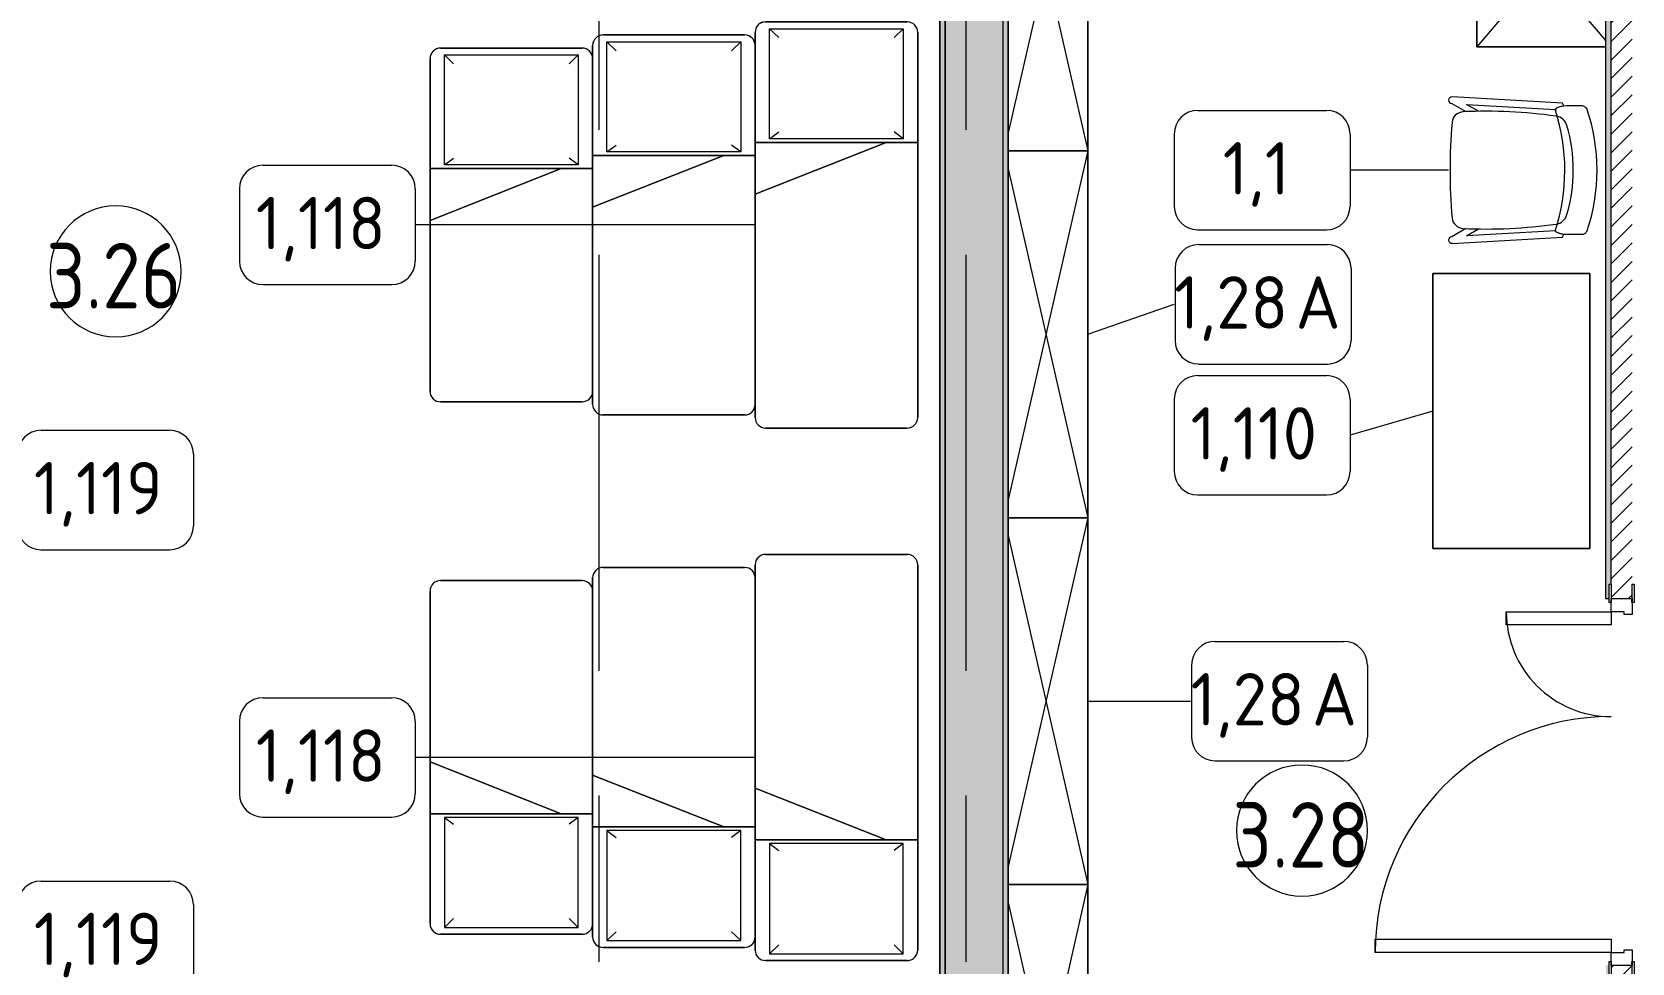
# Model space of a CAD drawing. Header units: millimetres. Extents: x 957 to 67880, y -2706 to 27400.
# Drawn here: x 46117 to 52220, y 3764 to 7317 of the extents above; entities that cross this region are included whole.
import ezdxf

# ---------------------------------------------------------------- set-up
doc = ezdxf.new("R2010")
doc.units = ezdxf.units.MM
doc.linetypes.add('Осевая', pattern=[3175, 635, -476.25, 1587.5, -476.25])
for name, color, linetype, lineweight in [('A-AREA-IDEN', 7, 'Continuous', 9), ('A-WALL', 7, 'Continuous', 9), ('I-FURN-IDEN', 7, 'Continuous', 9), ('I-WALL', 7, 'Continuous', 9), ('Оси-2', 7, 'Осевая', 9)]:
    doc.layers.add(name, color=color, linetype=linetype, lineweight=lineweight)
for name, color, linetype, lineweight, true_color in [('A-DOOR-1', 7, 'Continuous', 9, 0xc0c0c0), ('A-DOOR-FRAM-1', 7, 'Continuous', 9, 0xc0c0c0), ('A-WALL-1', 9, 'Continuous', 9, 0x808080), ('A-WALL-FNSH-1', 9, 'Continuous', 9, 0x808080), ('I-FURN-1', 9, 'Continuous', 9, 0x808080)]:
    doc.layers.add(name, color=color, linetype=linetype, lineweight=lineweight, true_color=true_color)
doc.styles.add('GOST Common_3', font='GOST_Common.ttf', dxfattribs={"width": 0.9, "height": 250})
doc.styles.add('GOST Common_4', font='GOST_Common.ttf', dxfattribs={"height": 200})
pattern_1 = [(0, (-57529.542, 0), (121.92, 30.48), [10.058, -81.382, 10.058, -81.382, -487.68]), (0, (-57529.542, 0), (121.92, 30.48), [-182.88, 10.058, -172.822, 10.058, -81.382, -213.36]), (0, (-57529.542, 0), (121.92, 30.48), [-457.2, 10.058, -50.902, 10.058, -142.342]), (120, (-57483.822, 15.24), (-87.356454, 90.345817), [10.058, -81.382, 10.058, -81.382, -487.68]), (120, (-57483.822, 15.24), (-87.356454, 90.345817), [-182.88, 10.058, -172.822, 10.058, -81.382, -213.36]), (120, (-57483.822, 15.24), (-87.356454, 90.345817), [-457.2, 10.058, -50.902, 10.058, -142.342]), (240, (-57468.582, 76.2), (-34.563546, -120.825817), [10.058, -81.382, 10.058, -81.382, -487.68]), (240, (-57468.582, 76.2), (-34.563546, -120.825817), [-182.88, 10.058, -172.822, 10.058, -81.382, -213.36]), (240, (-57468.582, 76.2), (-34.563546, -120.825817), [-457.2, 10.058, -50.902, 10.058, -142.342])]

# ---------------------------------------------------------------- blocks, each defined once
blk = doc.blocks.new('Шкаф параметрический - 1_28А-V73-План расстановки мебели и оборудования 3 этажа в осях 23-33')
at = {"layer": 'I-FURN-1'}
for p, q in [((0, 320), (1331.6, 15.6)), ((1400, 320), (0, 320)), ((0, 320), (0, 15.6)), ((0, 15.6), (0, 320)), ((0, 320), (1400, 320)), ((68.4, 15.6), (1400, 320)), ((1400, 15.6), (1400, 320)), ((1400, 320), (1400, 15.6))]:
    blk.add_line(p, q, dxfattribs=at)
blk = doc.blocks.new('Шкаф параметрический - 1_275-25590729-План расстановки мебели и оборудования 3 этажа в осях 23-33')
at = {"layer": 'I-FURN-1'}
for p, q in [((0, -512), (577.3, -19.4)), ((0, -19.4), (0, -55.3)), ((0, -55.3), (0, -19.4)), ((0, -55.3), (0, -455.3)), ((0, -455.3), (0, -55.3)), ((22.7, -19.4), (600, -512)), ((600, -512), (600, -19.4)), ((600, -19.4), (600, -512)), ((0, -455.3), (0, -512)), ((0, -512), (0, -455.3)), ((0, -512), (600, -512)), ((600, -512), (0, -512))]:
    blk.add_line(p, q, dxfattribs=at)
blk = doc.blocks.new('Chair_1 noor 78578 - 1_1-25531733-План расстановки мебели и оборудования 3 этажа в осях 23-33')
at = {"layer": 'I-FURN-1'}
for p, q in [((-130.5, 405.7), (-130.5, 344.8)), ((359.1, 344.8), (359.1, 405.7)), ((-141.2, 329.7), (-165.1, -92)), ((393.7, -92), (369.8, 329.7)), ((-136.5, -37.1), (-117.3, 302)), ((345.9, 302), (365.1, -37.1)), ((-110.2, 8.6), (-136.5, -37.1)), ((365.1, -37.1), (338.8, 8.6)), ((-139.7, -93.5), (-108.8, -39.9)), ((337.4, -39.9), (368.3, -93.5))]:
    blk.add_line(p, q, dxfattribs=at)
for centre, radius, start, end in [((114.3, -271.9), 732.8, 71.31737, 108.68328), ((114.3, -239.2), 609.6, 73.82647, 106.17353), ((114.3, -279.3), 660.4, 111.69998, 112.75632), ((-37.4, 344.8), 93.1, 180, 204.98637), ((-37.4, 344.8), 93.1, 186.47848, 204.98637), ((-116, 308.2), 6.35, 204.98637, 258.40915), ((-116, 308.2), 6.35, 204.98637, 287.82764), ((114.3, -408), 746, 71.94453, 107.82764), ((-41.4, 297.5), 50.8, 106.17353, 171.9659), ((270, 297.5), 50.8, 8.0341, 73.82647), ((344.6, 308.2), 6.35, 281.59085, 335.01363), ((266, 344.8), 93.1, 334.47697, 360), ((266, 344.8), 93.1, 335.01363, 353.52152), ((114.3, -279.3), 660.4, 67.24368, 68.30002), ((1798.9, 37.7), 1909.3, 171.9659, 182.62606), ((-1570.3, 37.7), 1909.3, 357.37394, 8.0341), ((344.3, 307.4), 6.35, 281.41858, 334.47697), ((1798.9, 37.7), 1909.3, 180.87613, 182.33066), ((-1570.3, 37.7), 1909.3, 357.66934, 359.12387), ((-64, -47.7), 44.5, 182.62606, 265.09121), ((292.6, -47.7), 44.4, 275.93956, 357.37394), ((-152.4, -92.7), 12.7, 176.75, 356.75), ((114.8, 2033.8), 2133.6, 265.09121, 274.90442), ((381, -92.7), 12.7, 183.25, 3.25)]:
    blk.add_arc(centre, radius, start, end, dxfattribs=at)
for points in [[(-120.4, 422.3), (-122, 420.8), (-124.7, 417.8), (-127.8, 413.5), (-129.8, 409.4), (-130.4, 406.9), (-130.5, 405.7)], [(359.1, 405.7), (359, 406.9), (358.4, 409.4), (356.4, 413.5), (353.3, 417.8), (350.6, 420.8), (349, 422.3)]]:
    blk.add_open_spline(points, degree=3, dxfattribs=at)
blk = doc.blocks.new('Bed - Small Sizes - 1_118-V108-План расстановки мебели и оборудования 3 этажа в осях 23-33')
at = {"layer": 'I-FURN-1'}
for p, q in [((247.3, 0), (-292.7, 0)), ((-292.7, 0), (247.3, 0)), ((247.3, 0), (-292.7, 0)), ((-292.7, 0), (247.3, 0)), ((-332.7, -40), (-332.7, -460)), ((-332.7, -460), (-332.7, -40)), ((-332.7, -40), (-332.7, -460)), ((-332.7, -460), (-332.7, -40)), ((-277.5, -26.2), (-242.7, -60)), ((232.5, -26.2), (-277.5, -26.2)), ((-277.5, -26.2), (-277.5, -446.2)), ((232.5, -26.2), (-277.5, -26.2)), ((-277.5, -26.2), (-277.5, -446.2)), ((232.5, -26.2), (197.3, -60)), ((232.5, -446.2), (232.5, -26.2)), ((232.5, -446.2), (232.5, -26.2)), ((287.3, -460), (287.3, -40)), ((287.3, -40), (287.3, -90)), ((287.3, -90), (287.3, -40)), ((287.3, -40), (287.3, -90)), ((287.3, -90), (287.3, -460)), ((287.3, -510), (287.3, -90)), ((287.3, -90), (287.3, -510)), ((-277.5, -446.2), (-242.7, -420)), ((232.5, -446.2), (197.3, -420)), ((-332.7, -460), (-212.7, -460)), ((-212.7, -460), (-332.7, -460)), ((-332.7, -460), (-332.7, -1510)), ((-332.7, -1510), (-332.7, -460)), ((-332.7, -460), (-212.7, -460)), ((-277.5, -446.2), (232.5, -446.2)), ((-277.5, -446.2), (232.5, -446.2)), ((-212.7, -460), (287.3, -460)), ((287.3, -460), (-212.7, -460)), ((287.3, -460), (-212.7, -460)), ((-212.7, -460), (287.3, -657.7)), ((287.3, -657.7), (-212.7, -460)), ((-212.7, -460), (287.3, -460)), ((-212.7, -460), (287.3, -657.7)), ((-212.7, -460), (287.3, -460)), ((287.3, -657.7), (287.3, -460)), ((287.3, -460), (287.3, -510)), ((287.3, -510), (287.3, -657.7)), ((287.3, -657.7), (287.3, -510)), ((287.3, -510), (287.3, -657.7)), ((287.3, -1510), (287.3, -657.7)), ((287.3, -657.7), (287.3, -1460)), ((287.3, -1460), (287.3, -1510)), ((-292.7, -1550), (247.3, -1550)), ((247.3, -1550), (-292.7, -1550))]:
    blk.add_line(p, q, dxfattribs=at)
for centre, start, end in [((-292.7, -40), 90, 180), ((-292.7, -40), 90, 180), ((247.3, -40), 360, 90), ((247.3, -40), 0, 90), ((-292.7, -40), 90, 180), ((-292.7, -40), 165, 180), ((-292.7, -40), 150, 165), ((-292.7, -40), 120, 150), ((-292.7, -40), 90, 120), ((247.3, -40), 0, 90), ((247.3, -40), 0, 90), ((-292.7, -1510), 180, 270), ((-292.7, -1510), 180, 270), ((247.3, -1510), 270, 360), ((247.3, -1510), 270, 0)]:
    blk.add_arc(centre, 40, start, end, dxfattribs=at)
blk = doc.blocks.new('Bed - Small Sizes - Single 5-V109-План расстановки мебели и оборудования 3 этажа в осях 23-33')
at = {"layer": 'I-FURN-1'}
for p, q in [((247.3, 0), (-292.7, 0)), ((-292.7, 0), (247.3, 0)), ((247.3, 0), (-292.7, 0)), ((-292.7, 0), (247.3, 0)), ((-332.7, -40), (-332.7, -410)), ((-332.7, -460), (-332.7, -40)), ((-332.7, -40), (-332.7, -460)), ((-332.7, -460), (-332.7, -40)), ((-277.5, -26.2), (-242.7, -60)), ((232.5, -26.2), (-277.5, -26.2)), ((-277.5, -26.2), (-277.5, -446.2)), ((232.5, -26.2), (-277.5, -26.2)), ((-277.5, -26.2), (-277.5, -446.2)), ((232.5, -26.2), (197.3, -60)), ((232.5, -446.2), (232.5, -26.2)), ((232.5, -446.2), (232.5, -26.2)), ((287.3, -460), (287.3, -40)), ((287.3, -40), (287.3, -90)), ((287.3, -90), (287.3, -40)), ((287.3, -40), (287.3, -90)), ((287.3, -90), (287.3, -460)), ((287.3, -510), (287.3, -90)), ((287.3, -90), (287.3, -510)), ((-332.7, -410), (-332.7, -460)), ((-277.5, -446.2), (-242.7, -420)), ((232.5, -446.2), (197.3, -420)), ((-332.7, -460), (-212.7, -460)), ((-212.7, -460), (-332.7, -460)), ((-332.7, -460), (-332.7, -607.7)), ((-332.7, -607.7), (-332.7, -460)), ((-332.7, -460), (-212.7, -460)), ((-277.5, -446.2), (232.5, -446.2)), ((-277.5, -446.2), (232.5, -446.2)), ((-212.7, -460), (287.3, -460)), ((287.3, -460), (-212.7, -460)), ((287.3, -460), (-212.7, -460)), ((-212.7, -460), (287.3, -657.7)), ((287.3, -657.7), (-212.7, -460)), ((-212.7, -460), (287.3, -460)), ((-212.7, -460), (287.3, -657.7)), ((-212.7, -460), (287.3, -460)), ((287.3, -657.7), (287.3, -460)), ((287.3, -460), (287.3, -510)), ((287.3, -510), (287.3, -657.7)), ((287.3, -657.7), (287.3, -510)), ((287.3, -510), (287.3, -657.7)), ((-332.7, -607.7), (-332.7, -1410)), ((-332.7, -1410), (-332.7, -607.7)), ((287.3, -1410), (287.3, -657.7)), ((287.3, -657.7), (287.3, -1360)), ((287.3, -1360), (287.3, -1410)), ((-292.7, -1450), (247.3, -1450)), ((247.3, -1450), (-292.7, -1450))]:
    blk.add_line(p, q, dxfattribs=at)
for centre, start, end in [((-292.7, -40), 90, 180), ((-292.7, -40), 90, 180), ((247.3, -40), 360, 90), ((247.3, -40), 0, 90), ((-292.7, -40), 90, 180), ((-292.7, -40), 90, 180), ((247.3, -40), 0, 90), ((247.3, -40), 0, 90), ((-292.7, -1410), 180, 270), ((-292.7, -1410), 180, 270), ((247.3, -1410), 270, 0), ((247.3, -1410), 270, 0)]:
    blk.add_arc(centre, 40, start, end, dxfattribs=at)
blk = doc.blocks.new('Bed - Small Sizes - Single 6-V65-План расстановки мебели и оборудования 3 этажа в осях 23-33')
at = {"layer": 'I-FURN-1'}
for p, q in [((247.3, 0), (-292.7, 0)), ((-292.7, 0), (247.3, 0)), ((247.3, 0), (-292.7, 0)), ((-292.7, 0), (247.3, 0)), ((-332.7, -40), (-332.7, -410)), ((-332.7, -460), (-332.7, -40)), ((-332.7, -40), (-332.7, -460)), ((-332.7, -460), (-332.7, -40)), ((-277.5, -26.2), (-242.7, -60)), ((232.5, -26.2), (-277.5, -26.2)), ((-277.5, -26.2), (-277.5, -446.2)), ((232.5, -26.2), (-277.5, -26.2)), ((-277.5, -26.2), (-277.5, -446.2)), ((232.5, -26.2), (197.3, -60)), ((232.5, -446.2), (232.5, -26.2)), ((232.5, -446.2), (232.5, -26.2)), ((287.3, -460), (287.3, -40)), ((287.3, -40), (287.3, -460)), ((287.3, -657.7), (287.3, -40)), ((287.3, -40), (287.3, -657.7)), ((-332.7, -410), (-332.7, -460)), ((-277.5, -446.2), (-242.7, -420)), ((232.5, -446.2), (197.3, -420)), ((-332.7, -460), (-212.7, -460)), ((-212.7, -460), (-332.7, -460)), ((-332.7, -460), (-332.7, -607.7)), ((-332.7, -607.7), (-332.7, -460)), ((-332.7, -460), (-212.7, -460)), ((-277.5, -446.2), (232.5, -446.2)), ((-277.5, -446.2), (232.5, -446.2)), ((-212.7, -460), (287.3, -460)), ((287.3, -460), (-212.7, -460)), ((287.3, -460), (-212.7, -460)), ((-212.7, -460), (287.3, -657.7)), ((287.3, -657.7), (-212.7, -460)), ((-212.7, -460), (287.3, -460)), ((-212.7, -460), (287.3, -657.7)), ((-212.7, -460), (287.3, -460)), ((287.3, -657.7), (287.3, -460)), ((287.3, -460), (287.3, -657.7)), ((-332.7, -607.7), (-332.7, -1310)), ((-332.7, -1310), (-332.7, -607.7)), ((287.3, -1310), (287.3, -657.7)), ((287.3, -657.7), (287.3, -1310)), ((-292.7, -1350), (247.3, -1350)), ((247.3, -1350), (-292.7, -1350))]:
    blk.add_line(p, q, dxfattribs=at)
for centre, start, end in [((-292.7, -40), 90, 180), ((-292.7, -40), 90, 180), ((247.3, -40), 360, 90), ((247.3, -40), 0, 90), ((-292.7, -40), 90, 180), ((-292.7, -40), 90, 180), ((247.3, -40), 0, 90), ((247.3, -40), 0, 90), ((-292.7, -1310), 180, 270), ((-292.7, -1310), 180, 270), ((247.3, -1310), 270, 0), ((247.3, -1310), 270, 0)]:
    blk.add_arc(centre, 40, start, end, dxfattribs=at)
blk = doc.blocks.new('Bed - Small Sizes - 1_118-V110-План расстановки мебели и оборудования 3 этажа в осях 23-33')
at = {"layer": 'I-FURN-1'}
for p, q in [((247.3, 1550), (-292.7, 1550)), ((-292.7, 1550), (247.3, 1550)), ((-332.7, 1510), (-332.7, 460)), ((-332.7, 460), (-332.7, 1510)), ((287.3, 657.7), (287.3, 1510)), ((287.3, 1510), (287.3, 1460)), ((287.3, 1460), (287.3, 657.7)), ((287.3, 657.7), (-212.7, 460)), ((-212.7, 460), (287.3, 657.7)), ((-212.7, 460), (287.3, 657.7)), ((287.3, 460), (287.3, 657.7)), ((287.3, 657.7), (287.3, 510)), ((287.3, 510), (287.3, 657.7)), ((287.3, 657.7), (287.3, 510)), ((287.3, 510), (287.3, 460)), ((287.3, 90), (287.3, 510)), ((287.3, 510), (287.3, 90)), ((-212.7, 460), (-332.7, 460)), ((-332.7, 460), (-332.7, 40)), ((-332.7, 40), (-332.7, 460)), ((-332.7, 460), (-212.7, 460)), ((-332.7, 460), (-332.7, 40)), ((-332.7, 40), (-332.7, 460)), ((-332.7, 460), (-212.7, 460)), ((-277.5, 446.2), (-242.7, 420)), ((-277.5, 26.2), (-277.5, 446.2)), ((-277.5, 446.2), (232.5, 446.2)), ((-277.5, 446.2), (232.5, 446.2)), ((-277.5, 26.2), (-277.5, 446.2)), ((287.3, 460), (-212.7, 460)), ((-212.7, 460), (287.3, 460)), ((-212.7, 460), (287.3, 460)), ((287.3, 460), (-212.7, 460)), ((-212.7, 460), (287.3, 460)), ((232.5, 446.2), (197.3, 420)), ((232.5, 446.2), (232.5, 26.2)), ((232.5, 446.2), (232.5, 26.2)), ((287.3, 40), (287.3, 460)), ((287.3, 460), (287.3, 90)), ((287.3, 90), (287.3, 40)), ((287.3, 40), (287.3, 90)), ((287.3, 90), (287.3, 40)), ((-292.7, 0), (247.3, 0)), ((247.3, 0), (-292.7, 0)), ((-277.5, 26.2), (-242.7, 60)), ((232.5, 26.2), (-277.5, 26.2)), ((232.5, 26.2), (-277.5, 26.2)), ((232.5, 26.2), (197.3, 60)), ((-292.7, 0), (247.3, 0)), ((247.3, 0), (-292.7, 0))]:
    blk.add_line(p, q, dxfattribs=at)
for centre, start, end in [((-292.7, 1510), 90, 180), ((-292.7, 1510), 90, 180), ((247.3, 1510), 360, 90), ((247.3, 1510), 0, 90), ((-292.7, 40), 180, 270), ((-292.7, 40), 180, 270), ((-292.7, 40), 180, 270), ((-292.7, 40), 180, 270), ((247.3, 40), 270, 360), ((247.3, 40), 270, 0), ((247.3, 40), 270, 360), ((247.3, 40), 270, 360)]:
    blk.add_arc(centre, 40, start, end, dxfattribs=at)
blk = doc.blocks.new('Bed - Small Sizes - Single 5-V111-План расстановки мебели и оборудования 3 этажа в осях 23-33')
at = {"layer": 'I-FURN-1'}
for p, q in [((-332.7, 1410), (-332.7, 607.7)), ((-332.7, 607.7), (-332.7, 1410)), ((247.3, 1450), (-292.7, 1450)), ((-292.7, 1450), (247.3, 1450)), ((287.3, 657.7), (287.3, 1410)), ((287.3, 1410), (287.3, 1360)), ((287.3, 1360), (287.3, 657.7)), ((287.3, 657.7), (-212.7, 460)), ((-212.7, 460), (287.3, 657.7)), ((-212.7, 460), (287.3, 657.7)), ((287.3, 460), (287.3, 657.7)), ((287.3, 657.7), (287.3, 510)), ((287.3, 510), (287.3, 657.7)), ((287.3, 657.7), (287.3, 510)), ((-332.7, 607.7), (-332.7, 460)), ((-332.7, 460), (-332.7, 607.7)), ((287.3, 510), (287.3, 460)), ((287.3, 90), (287.3, 510)), ((287.3, 510), (287.3, 90)), ((-212.7, 460), (-332.7, 460)), ((-332.7, 460), (-332.7, 410)), ((-332.7, 40), (-332.7, 460)), ((-332.7, 460), (-212.7, 460)), ((-332.7, 460), (-332.7, 40)), ((-332.7, 40), (-332.7, 460)), ((-332.7, 460), (-212.7, 460)), ((-277.5, 446.2), (-242.7, 420)), ((-277.5, 26.2), (-277.5, 446.2)), ((-277.5, 446.2), (232.5, 446.2)), ((-277.5, 446.2), (232.5, 446.2)), ((-277.5, 26.2), (-277.5, 446.2)), ((287.3, 460), (-212.7, 460)), ((-212.7, 460), (287.3, 460)), ((-212.7, 460), (287.3, 460)), ((287.3, 460), (-212.7, 460)), ((-212.7, 460), (287.3, 460)), ((232.5, 446.2), (197.3, 420)), ((232.5, 446.2), (232.5, 26.2)), ((232.5, 446.2), (232.5, 26.2)), ((287.3, 40), (287.3, 460)), ((287.3, 460), (287.3, 90)), ((-332.7, 410), (-332.7, 40)), ((287.3, 90), (287.3, 40)), ((287.3, 40), (287.3, 90)), ((287.3, 90), (287.3, 40)), ((-292.7, 0), (247.3, 0)), ((247.3, 0), (-292.7, 0)), ((-277.5, 26.2), (-242.7, 60)), ((232.5, 26.2), (-277.5, 26.2)), ((232.5, 26.2), (-277.5, 26.2)), ((232.5, 26.2), (197.3, 60)), ((-292.7, 0), (247.3, 0)), ((247.3, 0), (-292.7, 0))]:
    blk.add_line(p, q, dxfattribs=at)
for centre, start, end in [((-292.7, 1410), 90, 180), ((-292.7, 1410), 90, 180), ((247.3, 1410), 360, 90), ((247.3, 1410), 0, 90), ((-292.7, 40), 180, 270), ((-292.7, 40), 180, 270), ((-292.7, 40), 180, 270), ((-292.7, 40), 180, 270), ((247.3, 40), 270, 360), ((247.3, 40), 270, 0), ((247.3, 40), 270, 360), ((247.3, 40), 270, 360)]:
    blk.add_arc(centre, 40, start, end, dxfattribs=at)
blk = doc.blocks.new('Bed - Small Sizes - Single 6-V112-План расстановки мебели и оборудования 3 этажа в осях 23-33')
at = {"layer": 'I-FURN-1'}
for p, q in [((247.3, 1350), (-292.7, 1350)), ((-292.7, 1350), (247.3, 1350)), ((-332.7, 1310), (-332.7, 607.7)), ((-332.7, 607.7), (-332.7, 1310)), ((287.3, 657.7), (287.3, 1310)), ((287.3, 1310), (287.3, 657.7)), ((287.3, 657.7), (-212.7, 460)), ((-212.7, 460), (287.3, 657.7)), ((-212.7, 460), (287.3, 657.7)), ((287.3, 460), (287.3, 657.7)), ((287.3, 657.7), (287.3, 460)), ((287.3, 40), (287.3, 657.7)), ((287.3, 657.7), (287.3, 40)), ((-332.7, 607.7), (-332.7, 460)), ((-332.7, 460), (-332.7, 607.7)), ((-212.7, 460), (-332.7, 460)), ((-332.7, 460), (-332.7, 410)), ((-332.7, 40), (-332.7, 460)), ((-332.7, 460), (-212.7, 460)), ((-332.7, 460), (-332.7, 40)), ((-332.7, 40), (-332.7, 460)), ((-332.7, 460), (-212.7, 460)), ((-277.5, 446.2), (-242.7, 420)), ((-277.5, 26.2), (-277.5, 446.2)), ((-277.5, 446.2), (232.5, 446.2)), ((-277.5, 446.2), (232.5, 446.2)), ((-277.5, 26.2), (-277.5, 446.2)), ((287.3, 460), (-212.7, 460)), ((-212.7, 460), (287.3, 460)), ((-212.7, 460), (287.3, 460)), ((287.3, 460), (-212.7, 460)), ((-212.7, 460), (287.3, 460)), ((232.5, 446.2), (197.3, 420)), ((232.5, 446.2), (232.5, 26.2)), ((232.5, 446.2), (232.5, 26.2)), ((287.3, 40), (287.3, 460)), ((287.3, 460), (287.3, 40)), ((-332.7, 410), (-332.7, 40)), ((-292.7, 0), (247.3, 0)), ((247.3, 0), (-292.7, 0)), ((-277.5, 26.2), (-242.7, 60)), ((232.5, 26.2), (-277.5, 26.2)), ((232.5, 26.2), (-277.5, 26.2)), ((232.5, 26.2), (197.3, 60)), ((-292.7, 0), (247.3, 0)), ((247.3, 0), (-292.7, 0))]:
    blk.add_line(p, q, dxfattribs=at)
for centre, start, end in [((-292.7, 1310), 90, 180), ((-292.7, 1310), 90, 180), ((247.3, 1310), 360, 90), ((247.3, 1310), 360, 90), ((-292.7, 40), 180, 270), ((-292.7, 40), 180, 270), ((-292.7, 40), 180, 270), ((-292.7, 40), 180, 270), ((247.3, 40), 270, 360), ((247.3, 40), 270, 0), ((247.3, 40), 270, 360), ((247.3, 40), 270, 360)]:
    blk.add_arc(centre, 40, start, end, dxfattribs=at)
blk = doc.blocks.new('110_Дверь_СКБ_2Ст - Д-5_п_ Из игровой в коридор-32351726-План расстановки мебели и оборудования 3 этажа в осях 23-33')
at = {"layer": 'A-DOOR-1'}
for p, q in [((-637.5, -40), (-587.5, -40)), ((-637.5, -440), (-637.5, -40)), ((-587.5, -40), (-587.5, -440)), ((612.5, -40), (662.5, -40)), ((612.5, -940), (612.5, -40)), ((662.5, -40), (662.5, -940)), ((-587.5, -440), (-637.5, -440)), ((662.5, -940), (612.5, -940))]:
    blk.add_line(p, q, dxfattribs=at)
for centre, radius, start, end in [((-637.5, -40), 400, 270, 0), ((662.5, -40), 900, 180, 270)]:
    blk.add_arc(centre, radius, start, end, dxfattribs=at)
at = {"layer": 'A-DOOR-FRAM-1'}
for p, q in [((-742.5, 48), (-672.5, 48)), ((-742.5, 40), (-742.5, 48)), ((-672.5, 40), (-742.5, 40)), ((-687.5, 40), (-627.5, 40)), ((-687.5, -40), (-687.5, 40)), ((-687.5, 40), (-672.5, 40)), ((-687.5, 39), (-687.5, 40)), ((-672.5, 39), (-687.5, 39)), ((-672.5, 48), (-672.5, 40)), ((-672.5, 40), (-672.5, 39)), ((-637.5, 10), (-637.5, -40)), ((-627.5, 10), (-637.5, 10)), ((-627.5, 40), (-627.5, 10)), ((652.5, 40), (712.5, 40)), ((652.5, 10), (652.5, 40)), ((662.5, 10), (652.5, 10)), ((662.5, -40), (662.5, 10)), ((697.5, 40), (697.5, 48)), ((697.5, 48), (767.5, 48)), ((697.5, 39), (697.5, 40)), ((697.5, 40), (712.5, 40)), ((767.5, 40), (697.5, 40)), ((712.5, 39), (697.5, 39)), ((712.5, 40), (712.5, -40)), ((712.5, 40), (712.5, 39)), ((767.5, 48), (767.5, 40)), ((-742.5, -40), (-672.5, -40)), ((-742.5, -48), (-742.5, -40)), ((-672.5, -48), (-742.5, -48)), ((-637.5, -40), (-687.5, -40)), ((-672.5, -40), (-672.5, -48)), ((712.5, -40), (662.5, -40)), ((697.5, -48), (697.5, -40)), ((697.5, -40), (767.5, -40)), ((767.5, -48), (697.5, -48)), ((767.5, -40), (767.5, -48))]:
    blk.add_line(p, q, dxfattribs=at)
blk = doc.blocks.new('Марка_Помещения - Номер-25198446-План расстановки мебели и оборудования 3 этажа в осях 23-33')
at = {"layer": 'A-AREA-IDEN'}
for start, end in [(360, 180), (180, 360)]:
    blk.add_arc((0, 0), 2.5, start, end, dxfattribs=at)
blk = doc.blocks.new('Марка_Мебель - В прямоуг_Balcon_Марка-25523697-План расстановки мебели и оборудования 3 этажа в осях 23-33')
at = {"layer": 'I-FURN-IDEN'}
for p, q in [((-2.455, 2.278), (2.455, 2.278)), ((-3.355, 1.378), (-3.355, -1.384)), ((3.355, 1.378), (3.355, -1.378)), ((-2.461, -2.278), (2.455, -2.278))]:
    blk.add_line(p, q, dxfattribs=at)
for centre, radius, start, end in [((-2.455, 1.378), 0.9, 90, 180), ((2.455, 1.378), 0.9, 0, 90), ((-2.461, -1.384), 0.893, 180, 270), ((2.455, -1.378), 0.9, 270, 0)]:
    blk.add_arc(centre, radius, start, end, dxfattribs=at)

msp = doc.modelspace()

# ---------------------------------------------------------------- hatches: boundary and pattern name
at = {"layer": 'I-WALL'}
h = msp.add_hatch(dxfattribs=at)
h.set_pattern_fill('FP_4', color=256, style=0, pattern_type=2)
h.set_pattern_definition([(45, (-57529.54, 0), (-57.024626, 57.024626), []), (45, (-57472.52, 0), (-57.024626, 57.024626), [100.806, -20.161, 3.353, -16.808])])
h.paths.add_polyline_path([(49820.4, 2380), (49820.5, 2380), (49820.5, 10600), (49600.5, 10600), (49600.5, 2380), (49800.5, 2380)])
h = msp.add_hatch(dxfattribs=at)
h.set_pattern_fill('FP_35', color=256, style=0, pattern_type=2)
h.set_pattern_definition(pattern_1)
h.paths.add_polyline_path([(49600.5, 150), (49600.5, 10380), (49580.5, 10380), (49580.5, 150), (49586.8, 150)])
h = msp.add_hatch(dxfattribs=at)
h.set_pattern_fill('FP_35', color=256, style=0, pattern_type=2)
h.set_pattern_definition(pattern_1)
h.paths.add_polyline_path([(49840.5, 2400), (49840.5, 10380), (49820.5, 10380), (49820.5, 2400), (49824.8, 2400)])
h = msp.add_hatch(dxfattribs=at)
h.set_pattern_fill('FP_35', color=256, style=0, pattern_type=2)
h.set_pattern_definition(pattern_1)
h.paths.add_polyline_path([(52120.5, 100), (52140.5, 100), (52140.2, 3700), (52132.5, 3700), (52132.5, 3755), (52120.5, 3755), (52120.5, 125)])
h.paths.add_polyline_path([(52132.5, 5155), (52132.5, 5210), (52140.5, 5210), (52140.5, 10380), (52120.5, 10379), (52120.5, 5155)])
h = msp.add_hatch(dxfattribs=at)
h.set_pattern_fill('FP_5', color=256, style=0, pattern_type=2)
h.set_pattern_definition([(45, (-57529.54, 0), (-35.35534, 35.35534), [])])
h.paths.add_polyline_path([(52220.5, 100), (52219.5, 3755), (52140.5, 3755), (52140.5, 100)])
h.paths.add_polyline_path([(52220.5, 5155), (52220.5, 10400), (52140.5, 10400), (52140.5, 5155), (52219.5, 5155)])

# ---------------------------------------------------------------- linework, layer by layer
at = {"layer": 'A-WALL'}
for p, q in [((49600.5, 10600), (49600.5, 2380)), ((49820.5, 10600), (49820.5, 2380)), ((49600.5, 150), (49600.5, 10380)), ((49840.5, 2380), (49840.5, 10380)), ((52120.5, 5155), (52120.5, 10380)), ((52140.5, 5210), (52140.5, 10400))]:
    msp.add_line(p, q, dxfattribs=at)
at = {"layer": 'A-WALL-1'}
msp.add_line((52120.5, 5155), (52132.5, 5155), dxfattribs=at)
at = {"layer": 'A-WALL-FNSH-1'}
for p, q in [((49579.5, 10379), (49579.5, 100)), ((49580.5, 100), (49580.5, 10380)), ((49841.5, 171), (49841.5, 10379)), ((52119.5, 10379), (52119.5, 5155)), ((52119.5, 5155), (52120.5, 5155))]:
    msp.add_line(p, q, dxfattribs=at)
at = {"layer": 'I-FURN-1'}
for p, q in [((52059.9, 6395.8), (51459.9, 6395.8)), ((51459.9, 6395.8), (51459.9, 5345.8)), ((51459.9, 5345.8), (51459.9, 6395.8)), ((51459.9, 6395.8), (52059.9, 6395.8)), ((52059.9, 5345.8), (52059.9, 6395.8)), ((52059.9, 6395.8), (52059.9, 5345.8)), ((51459.9, 5345.8), (52059.9, 5345.8)), ((52059.9, 5345.8), (51459.9, 5345.8))]:
    msp.add_line(p, q, dxfattribs=at)
at = {"layer": 'I-FURN-IDEN'}
for p, q in [((51520.5, 6790.2), (51144.8, 6790.2)), ((48875.5, 6581), (47579.3, 6581)), ((50144.8, 6163.8), (50473.9, 6278.1)), ((51459.9, 5870.8), (51144.8, 5778.4)), ((50144.8, 4763.8), (50536.6, 4763.8)), ((48875.5, 4548.9), (47579.3, 4548.9))]:
    msp.add_line(p, q, dxfattribs=at)
at = {"layer": 'Оси-2'}
for p, q in [((49680.5, 593.7), (49680.5, 19528.3)), ((48280.5, 593.7), (48280.5, 19191.6))]:
    msp.add_line(p, q, dxfattribs=at)

# ---------------------------------------------------------------- block references
at = {"layer": 'A-AREA-IDEN', "xscale": 99.99999999999993, "yscale": 99.99999999999993, "zscale": 99.99999999999993}
for p in [(46436.4, 6403.8), (50961.4, 4269.9)]:
    msp.add_blockref('Марка_Помещения - Номер-25198446-План расстановки мебели и оборудования 3 этажа в осях 23-33', p, dxfattribs=at)
at = {"layer": 'A-DOOR-1', "rotation": 269.9999999999999}
msp.add_blockref('110_Дверь_СКБ_2Ст - Д-5_п_ Из игровой в коридор-32351726-План расстановки мебели и оборудования 3 этажа в осях 23-33', (52180.5, 4467.5), dxfattribs=at)
at = {"layer": 'I-FURN-1'}
for name, p, rotation in [('Шкаф параметрический - 1_28А-V73-План расстановки мебели и оборудования 3 этажа в осях 23-33', (49824.8, 8263.8), 269.9999999999994), ('Шкаф параметрический - 1_275-25590729-План расстановки мебели и оборудования 3 этажа в осях 23-33', (52139.9, 7860.8), 270.0000000000006), ('Bed - Small Sizes - 1_118-V110-План расстановки мебели и оборудования 3 этажа в осях 23-33', (49162.8, 7356), 180), ('Bed - Small Sizes - Single 5-V111-План расстановки мебели и оборудования 3 этажа в осях 23-33', (48542.8, 7306), 180), ('Bed - Small Sizes - Single 6-V112-План расстановки мебели и оборудования 3 этажа в осях 23-33', (47922.8, 7256), 180), ('Chair_1 noor 78578 - 1_1-25531733-План расстановки мебели и оборудования 3 этажа в осях 23-33', (51625.9, 6904.5), 269.9999999999994), ('Шкаф параметрический - 1_28А-V73-План расстановки мебели и оборудования 3 этажа в осях 23-33', (49824.8, 6863.8), 269.9999999999994), ('Шкаф параметрический - 1_28А-V73-План расстановки мебели и оборудования 3 этажа в осях 23-33', (49824.8, 5463.8), 269.9999999999994), ('Bed - Small Sizes - 1_118-V108-План расстановки мебели и оборудования 3 этажа в осях 23-33', (49162.8, 3773.9), 180), ('Bed - Small Sizes - Single 5-V109-План расстановки мебели и оборудования 3 этажа в осях 23-33', (48542.8, 3823.9), 180), ('Bed - Small Sizes - Single 6-V65-План расстановки мебели и оборудования 3 этажа в осях 23-33', (47922.8, 3873.9), 180), ('Шкаф параметрический - 1_28А-V73-План расстановки мебели и оборудования 3 этажа в осях 23-33', (49824.8, 4063.8), 269.9999999999994)]:
    msp.add_blockref(name, p, dxfattribs=dict(at, rotation=rotation))
at = {"layer": 'I-FURN-IDEN', "xscale": 99.99999999999993, "yscale": 99.99999999999993, "zscale": 99.99999999999993}
for p in [(50809.4, 6790.2), (47243.8, 6581), (50812.9, 6278.1), (50809.4, 5778.4), (46397.2, 5569.4), (50875.6, 4763.8), (47243.8, 4548.9), (46397.2, 3849.4)]:
    msp.add_blockref('Марка_Мебель - В прямоуг_Balcon_Марка-25523697-План расстановки мебели и оборудования 3 этажа в осях 23-33', p, dxfattribs=at)

# ---------------------------------------------------------------- texts
at = {"layer": 'A-AREA-IDEN', "char_height": 250, "width": 663.797, "attachment_point": 1, "style": 'GOST Common_3'}
for s, insert in [('3.26', (46170.7, 6512.3)), ('3.28', (50695.7, 4378.5))]:
    msp.add_mtext(s, dxfattribs=dict(at, insert=insert))
at = {"layer": 'I-FURN-IDEN', "char_height": 200, "attachment_point": 1, "style": 'GOST Common_4'}
for s, insert, width in [('1,1', (50658.9, 6897.2), 328.692), ('1,118', (46970.8, 6688.1), 625.316), ('1,28', (50473.9, 6385.1), 561.181), ('\\fGOST Common|b0|i0|c204|p34|;А', (50936.9, 6385.1), 224.472), ('1,110', (50536.4, 5885.4), 625.316), ('1,119', (46124.2, 5676.5), 625.316), ('1,28', (50536.6, 4870.9), 561.181), ('\\fGOST Common|b0|i0|c204|p34|;А', (50999.7, 4870.9), 224.472), ('1,118', (46970.8, 4655.9), 625.316), ('1,119', (46124.2, 3956.5), 625.316)]:
    msp.add_mtext(s, dxfattribs=dict(at, insert=insert, width=width))

doc.saveas('drawing.dxf')
